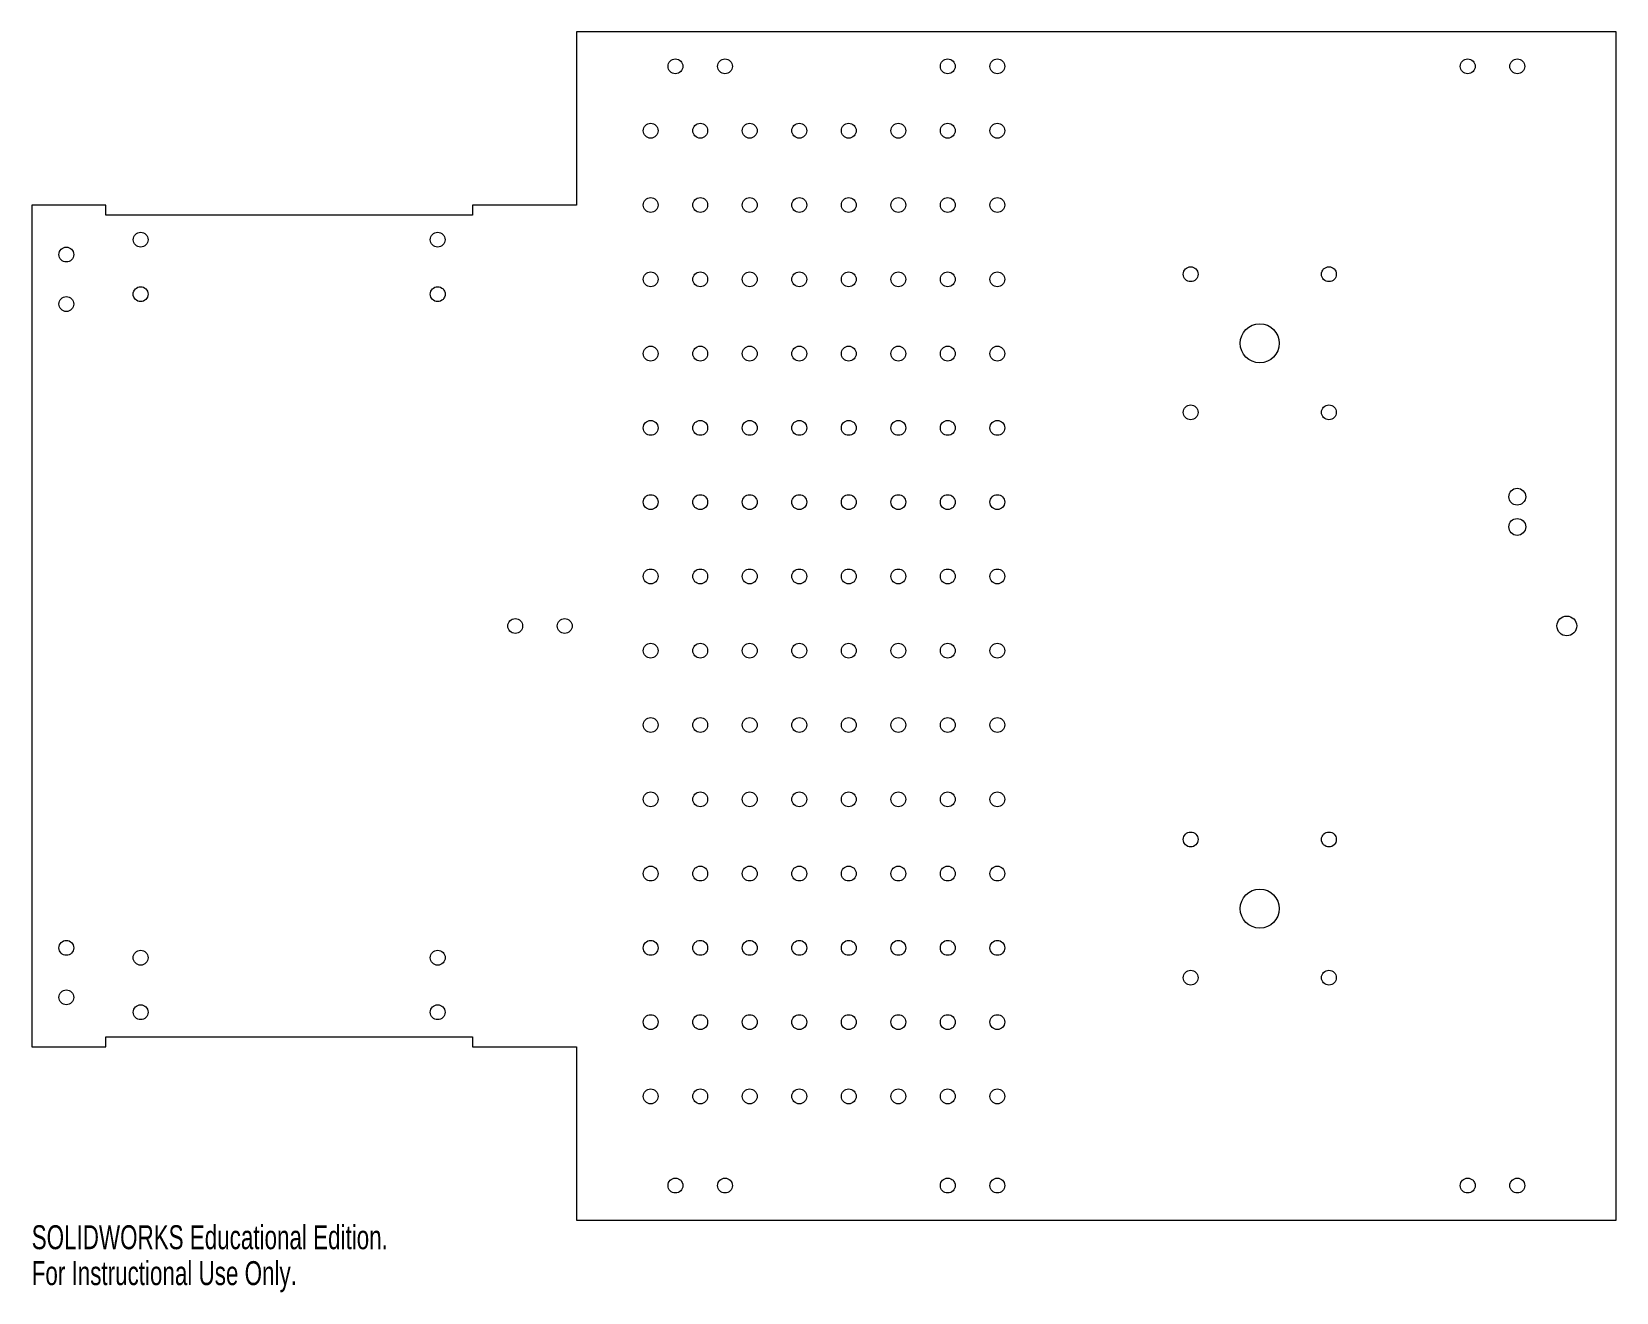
# Model space of a CAD drawing. Header units: millimetres. Extents: x -199 to 121, y -208 to 47.
import ezdxf

# ---------------------------------------------------------------- set-up
doc = ezdxf.new("R2010")
doc.units = ezdxf.units.MM
doc.styles.add('SLDTEXTSTYLE0', font='TXT', dxfattribs={"width": 0.7})

msp = doc.modelspace()

# ---------------------------------------------------------------- linework, layer by layer
at = {"color": 7, "linetype": 'Continuous', "lineweight": 15}
for p, q in [((-89.46, 46.58), (-89.46, 11.58)), ((120.54, 46.58), (-89.46, 46.58)), ((120.54, -193.42), (120.54, 46.58)), ((-199.46, 11.58), (-199.46, -158.42)), ((-184.46, 11.58), (-199.46, 11.58)), ((-184.46, 9.56), (-184.46, 11.58)), ((-110.46, 11.58), (-110.46, 9.56)), ((-89.46, 11.58), (-110.46, 11.58)), ((-110.46, 9.56), (-184.46, 9.56)), ((-184.46, -156.4), (-110.46, -156.4)), ((-184.46, -158.42), (-184.46, -156.4)), ((-110.46, -156.4), (-110.46, -158.42)), ((-199.46, -158.42), (-184.46, -158.42)), ((-110.46, -158.42), (-89.46, -158.42)), ((-89.46, -158.42), (-89.46, -193.42)), ((-89.46, -193.42), (120.54, -193.42))]:
    msp.add_line(p, q, dxfattribs=at)
for centre, radius in [((-69.46, 39.58), 1.5), ((-59.46, 39.58), 1.5), ((-14.46, 39.58), 1.5), ((-4.46, 39.58), 1.5), ((90.54, 39.58), 1.5), ((100.54, 39.58), 1.5), ((-74.46, 26.58), 1.5), ((-64.46, 26.58), 1.5), ((-54.46, 26.58), 1.5), ((-44.46, 26.58), 1.5), ((-34.46, 26.58), 1.5), ((-24.46, 26.58), 1.5), ((-14.46, 26.58), 1.5), ((-4.46, 26.58), 1.5), ((-74.46, 11.58), 1.5), ((-64.46, 11.58), 1.5), ((-54.46, 11.58), 1.5), ((-44.46, 11.58), 1.5), ((-34.46, 11.58), 1.5), ((-24.46, 11.58), 1.5), ((-14.46, 11.58), 1.5), ((-4.46, 11.58), 1.5), ((-177.46, 4.58), 1.5), ((-117.47, 4.58), 1.5), ((-192.46, 1.58), 1.5), ((-74.46, -3.42), 1.5), ((-64.46, -3.42), 1.5), ((-54.46, -3.42), 1.5), ((-44.46, -3.42), 1.5), ((-34.46, -3.42), 1.5), ((-24.46, -3.42), 1.5), ((-14.46, -3.42), 1.5), ((-4.46, -3.42), 1.5), ((34.58, -2.39), 1.5), ((62.5, -2.39), 1.5), ((-177.47, -6.42), 1.5), ((-117.46, -6.42), 1.5), ((-192.46, -8.42), 1.5), ((48.54, -16.34), 3.94), ((-74.46, -18.42), 1.5), ((-64.46, -18.42), 1.5), ((-54.46, -18.42), 1.5), ((-44.46, -18.42), 1.5), ((-34.46, -18.42), 1.5), ((-24.46, -18.42), 1.5), ((-14.46, -18.42), 1.5), ((-4.46, -18.42), 1.5), ((34.58, -30.29), 1.5), ((62.5, -30.29), 1.5), ((-74.46, -33.42), 1.5), ((-64.46, -33.42), 1.5), ((-54.46, -33.42), 1.5), ((-44.46, -33.42), 1.5), ((-34.46, -33.42), 1.5), ((-24.46, -33.42), 1.5), ((-14.46, -33.42), 1.5), ((-4.46, -33.42), 1.5), ((-74.46, -48.42), 1.5), ((-64.46, -48.42), 1.5), ((-54.46, -48.42), 1.5), ((-44.46, -48.42), 1.5), ((-34.46, -48.42), 1.5), ((-24.46, -48.42), 1.5), ((-14.46, -48.42), 1.5), ((-4.46, -48.42), 1.5), ((100.54, -47.32), 1.7), ((100.54, -53.42), 1.7), ((-74.46, -63.42), 1.5), ((-64.46, -63.42), 1.5), ((-54.46, -63.42), 1.5), ((-44.46, -63.42), 1.5), ((-34.46, -63.42), 1.5), ((-24.46, -63.42), 1.5), ((-14.46, -63.42), 1.5), ((-4.46, -63.42), 1.5), ((-101.82, -73.42), 1.5), ((-91.82, -73.42), 1.5), ((110.54, -73.42), 2), ((-74.46, -78.42), 1.5), ((-64.46, -78.42), 1.5), ((-54.46, -78.42), 1.5), ((-44.46, -78.42), 1.5), ((-34.46, -78.42), 1.5), ((-24.46, -78.42), 1.5), ((-14.46, -78.42), 1.5), ((-4.46, -78.42), 1.5), ((-74.46, -93.42), 1.5), ((-64.46, -93.42), 1.5), ((-54.46, -93.42), 1.5), ((-44.46, -93.42), 1.5), ((-34.46, -93.42), 1.5), ((-24.46, -93.42), 1.5), ((-14.46, -93.42), 1.5), ((-4.46, -93.42), 1.5), ((-74.46, -108.42), 1.5), ((-64.46, -108.42), 1.5), ((-54.46, -108.42), 1.5), ((-44.46, -108.42), 1.5), ((-34.46, -108.42), 1.5), ((-24.46, -108.42), 1.5), ((-14.46, -108.42), 1.5), ((-4.46, -108.42), 1.5), ((34.58, -116.54), 1.5), ((62.5, -116.54), 1.5), ((-74.46, -123.42), 1.5), ((-64.46, -123.42), 1.5), ((-54.46, -123.42), 1.5), ((-44.46, -123.42), 1.5), ((-34.46, -123.42), 1.5), ((-24.46, -123.42), 1.5), ((-14.46, -123.42), 1.5), ((-4.46, -123.42), 1.5), ((48.54, -130.5), 3.94), ((-192.46, -138.42), 1.5), ((-74.46, -138.42), 1.5), ((-64.46, -138.42), 1.5), ((-54.46, -138.42), 1.5), ((-44.46, -138.42), 1.5), ((-34.46, -138.42), 1.5), ((-24.46, -138.42), 1.5), ((-14.46, -138.42), 1.5), ((-4.46, -138.42), 1.5), ((-177.47, -140.42), 1.5), ((-117.46, -140.42), 1.5), ((34.58, -144.45), 1.5), ((62.5, -144.45), 1.5), ((-192.46, -148.42), 1.5), ((-177.46, -151.42), 1.5), ((-117.47, -151.42), 1.5), ((-74.46, -153.42), 1.5), ((-64.46, -153.42), 1.5), ((-54.46, -153.42), 1.5), ((-44.46, -153.42), 1.5), ((-34.46, -153.42), 1.5), ((-24.46, -153.42), 1.5), ((-14.46, -153.42), 1.5), ((-4.46, -153.42), 1.5), ((-74.46, -168.42), 1.5), ((-64.46, -168.42), 1.5), ((-54.46, -168.42), 1.5), ((-44.46, -168.42), 1.5), ((-34.46, -168.42), 1.5), ((-24.46, -168.42), 1.5), ((-14.46, -168.42), 1.5), ((-4.46, -168.42), 1.5), ((-69.46, -186.42), 1.5), ((-59.46, -186.42), 1.5), ((-14.46, -186.42), 1.5), ((-4.46, -186.42), 1.5), ((90.54, -186.42), 1.5), ((100.54, -186.42), 1.5)]:
    msp.add_circle(centre, radius, dxfattribs=at)

# ---------------------------------------------------------------- texts
at = {"color": 7, "linetype": 'Continuous', "char_height": 4.8336, "attachment_point": 1, "style": 'SLDTEXTSTYLE0'}
for s, insert in [('SOLIDWORKS Educational Edition.', (-199.46, -194.44)), ('For Instructional Use Only.', (-199.46, -201.69))]:
    msp.add_mtext(s, dxfattribs=dict(at, insert=insert))

doc.saveas('drawing.dxf')
